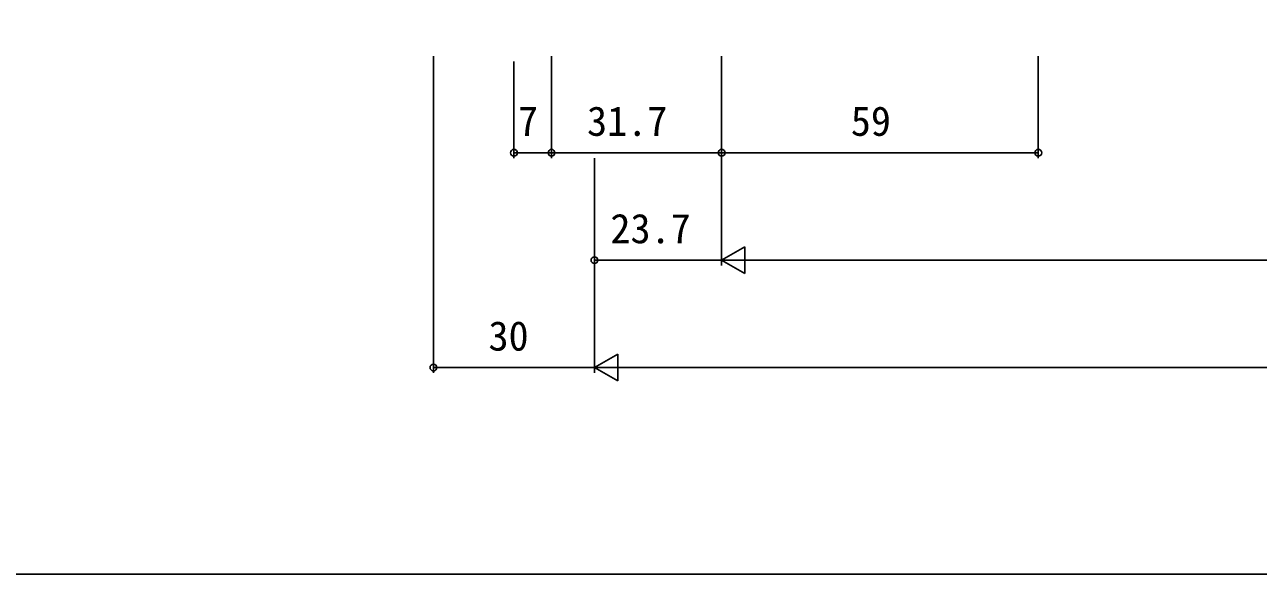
# Model space of a CAD drawing. Units: millimetres, scale not verified. Extents: x -437 to 438, y -331 to 329.
# Drawn here: x -135.4 to 94.5, y -331.3 to -229 of the extents above; entities that cross this region are included whole.
import ezdxf
from ezdxf.enums import TextEntityAlignment as Align

# ---------------------------------------------------------------- set-up
doc = ezdxf.new("R2010")
doc.units = ezdxf.units.MM
doc.header["$LTSCALE"] = 2
doc.layers.add('0-7_YKK_D', color=6, linetype='Continuous')
doc.layers.add('0-8_YKK_ZWAK', color=7, linetype='Continuous')
doc.styles.add('ＭＳ ゴシック', font='')
doc.styles.get('ＭＳ ゴシック').set_extended_font_data('MS Gothic')

msp = doc.modelspace()

# ---------------------------------------------------------------- linework, layer by layer
at = {"layer": '0-7_YKK_D'}
for p, q in [((-59.2, -234.8), (-59.2, -293.8)), ((-44.2, -235.8), (-44.2, -253.8)), ((-37.2, -234.8), (-37.2, -253.8)), ((-37.2, -235.8), (-37.2, -253.8)), ((-5.5, -234.8), (-5.5, -273.8)), ((-5.5, -234.8), (-5.5, -253.8)), ((-5.5, -234.8), (-5.5, -273.8)), ((-5.5, -234.8), (-5.5, -253.8)), ((53.5, -234.8), (53.5, -253.8)), ((-37.2, -252.8), (-44.2, -252.8)), ((-5.5, -252.8), (-37.2, -252.8)), ((-5.5, -252.8), (53.5, -252.8)), ((-29.2, -253.8), (-29.2, -293.8)), ((-29.2, -253.8), (-29.2, -273.8)), ((-29.2, -253.8), (-29.2, -293.8)), ((-5.5, -272.8), (-1.17, -270.3)), ((-1.17, -275.3), (-1.17, -270.3)), ((-29.2, -272.8), (-5.5, -272.8)), ((-5.5, -272.8), (-1.17, -275.3)), ((-5.5, -272.8), (3.16, -272.8)), ((-0.5, -272.8), (299.5, -272.8)), ((-29.2, -292.8), (-24.87, -290.3)), ((-24.87, -295.3), (-24.87, -290.3)), ((-29.2, -292.8), (-59.2, -292.8)), ((-29.2, -292.8), (-24.87, -295.3)), ((-29.2, -292.8), (-20.54, -292.8)), ((-24.2, -292.8), (323.2, -292.8))]:
    msp.add_line(p, q, dxfattribs=at)
for centre in [(-44.2, -252.8), (-37.2, -252.8), (-37.2, -252.8), (-5.5, -252.8), (-5.5, -252.8), (53.5, -252.8), (-29.2, -272.8), (-59.2, -292.8)]:
    msp.add_circle(centre, 0.637, dxfattribs=at)
at = {"layer": '0-8_YKK_ZWAK'}
msp.add_lwpolyline([(-436.8, -331.3), (438.2, -331.3), (438.2, 293.7)], dxfattribs=at)

# ---------------------------------------------------------------- texts
at = {"layer": '0-7_YKK_D', "style": 'ＭＳ ゴシック'}
for s, p in [('7', (-43.448, -251.3)), ('31.7', (-30.576, -251.3)), ('59', (18.567, -251.3)), ('23.7', (-26.226, -271.3)), ('30', (-48.941, -291.3))]:
    msp.add_text(s, height=5.499, dxfattribs=at).set_placement(p, align=Align.BOTTOM_LEFT)

doc.saveas('drawing.dxf')
